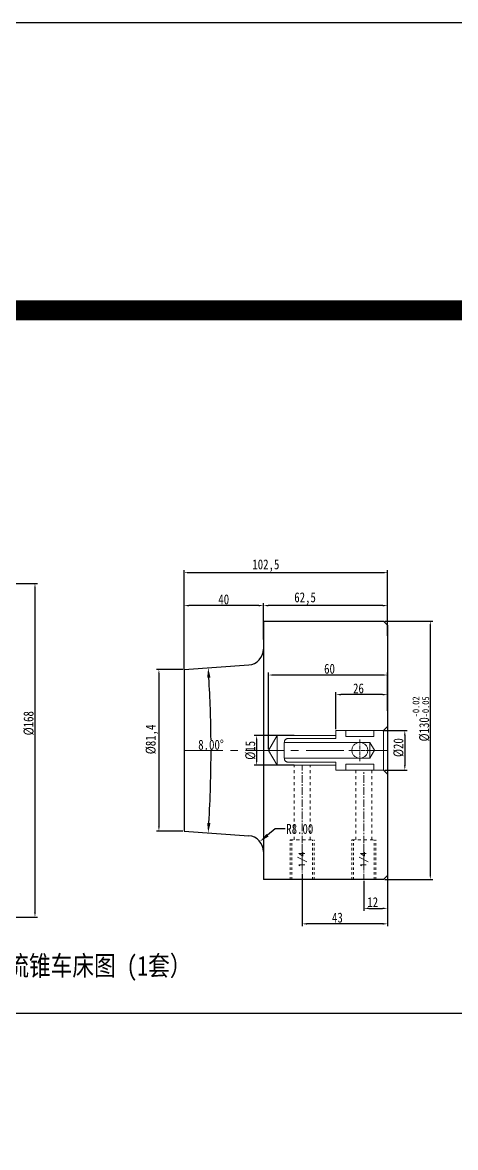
# Model space of a CAD drawing. Header units: millimetres. Extents: x -1952 to 2045, y -2724 to -1591.
# Drawn here: x -1531 to -1313, y -2157 to -1591 of the extents above; entities that cross this region are included whole.
import ezdxf
from ezdxf.enums import TextEntityAlignment as Align

# ---------------------------------------------------------------- set-up
doc = ezdxf.new("R2010")
doc.units = ezdxf.units.MM
doc.header["$LTSCALE"] = 16.335
doc.header["$PDMODE"] = 3
doc.header["$PDSIZE"] = 0.3125
for name, pattern in [('CENTER', [0.6, 0.375, -0.075, 0.075, -0.075]), ('HIDDEN', [0.2, 0.1, -0.1]), ('HIDDENX2', [0.75, 0.5, -0.25])]:
    doc.linetypes.add(name, pattern=pattern)
doc.layers.get('0').update_dxf_attribs({"linetype": 'CONTINUOUS'})
doc.layers.get('Defpoints').update_dxf_attribs({"linetype": 'CONTINUOUS'})
for name, color, linetype, lineweight in [('cool', 153, 'HIDDEN', 9), ('moldbase', 7, 'CONTINUOUS', 20), ('screw', 33, 'CONTINUOUS', 13), ('虚线', 6, 'HIDDENX2', 13)]:
    doc.layers.add(name, color=color, linetype=linetype, lineweight=lineweight)
doc.styles.get("Standard").update_dxf_attribs({"font": 'txt', "width": 0.8})
doc.styles.add('TXT', font='txt.shx', dxfattribs={"bigfont": 'gbcbig.shx'})
doc.dimstyles.new('ISO-25', dxfattribs={"dimtxt": 2.5, "dimasz": 2.5, "dimexe": 1.25, "dimexo": 0.625, "dimtad": 1, "dimtxsty": 'Standard', "dimcen": 2.5, "dimadec": 0, "dimazin": 0, "dimtfac": 1, "dimtmove": 0, "dimatfit": 3, "dimfxl": 0, "dimarcsym": 0})
doc.dimstyles.get("Standard").update_dxf_attribs({"dimtxt": 0.15625, "dimasz": 0.1875, "dimexe": 0.125, "dimexo": 0.0625, "dimtad": 0, "dimtih": 1, "dimtoh": 1, "dimdsep": 46, "dimtxsty": 'Standard', "dimcen": 0.09, "dimadec": 0, "dimazin": 0, "dimtp": 0.01, "dimtm": 0.01, "dimtfac": 1, "dimtofl": 0, "dimtmove": 0, "dimatfit": 3, "dimfxl": 0, "dimtolj": 1, "dimarcsym": 0})

# ---------------------------------------------------------------- blocks, each defined once
blk = doc.blocks.new('*D37')
at = {"color": 0, "lineweight": -2, "transparency": 16777216}
for p, q in [((-1409.82, -1901.79), (-1409.82, -1883.42)), ((-1349.82, -1884.67), (-1407.32, -1884.67)), ((-1347.32, -1894.91), (-1347.32, -1883.42))]:
    blk.add_line(p, q, dxfattribs=at)
at = {"color": 0, "transparency": 16777216}
for points in [[(-1407.32, -1884.25), (-1407.32, -1885.09), (-1409.82, -1884.67)], [(-1349.82, -1884.25), (-1349.82, -1885.09), (-1347.32, -1884.67)]]:
    blk.add_solid(points, dxfattribs=at)
at = {"layer": 'Defpoints', "color": 0, "transparency": 16777216}
for p in [(-1409.82, -1884.67), (-1347.32, -1895.54), (-1409.82, -1902.42)]:
    blk.add_point(p, dxfattribs=at)
at = {"color": 0, "lineweight": 0, "transparency": 16777216, "insert": (-1388.87, -1881.13), "char_height": 5, "attachment_point": 5}
blk.add_mtext('62,5', dxfattribs=at)
blk = doc.blocks.new('*D38')
at = {"color": 0, "lineweight": -2, "transparency": 16777216}
for p, q in [((-1449.82, -1916.97), (-1449.82, -1866.84)), ((-1349.82, -1868.09), (-1447.32, -1868.09)), ((-1347.32, -1899.91), (-1347.32, -1866.84))]:
    blk.add_line(p, q, dxfattribs=at)
at = {"color": 0, "transparency": 16777216}
for points in [[(-1447.32, -1867.68), (-1447.32, -1868.51), (-1449.82, -1868.09)], [(-1349.82, -1867.68), (-1349.82, -1868.51), (-1347.32, -1868.09)]]:
    blk.add_solid(points, dxfattribs=at)
at = {"layer": 'Defpoints', "color": 0, "transparency": 16777216}
for p in [(-1449.82, -1868.09), (-1347.32, -1900.54), (-1449.82, -1917.6)]:
    blk.add_point(p, dxfattribs=at)
at = {"color": 0, "lineweight": 0, "transparency": 16777216, "insert": (-1408.63, -1864.55), "char_height": 5, "attachment_point": 5}
blk.add_mtext('102,5', dxfattribs=at)
blk = doc.blocks.new('*D39')
at = {"color": 0, "lineweight": -2, "transparency": 16777216}
for p, q in [((-1449.82, -1916.97), (-1449.82, -1883.42)), ((-1412.32, -1884.67), (-1447.32, -1884.67)), ((-1409.82, -1901.79), (-1409.82, -1883.42))]:
    blk.add_line(p, q, dxfattribs=at)
at = {"color": 0, "transparency": 16777216}
for points in [[(-1447.32, -1884.25), (-1447.32, -1885.09), (-1449.82, -1884.67)], [(-1412.32, -1884.25), (-1412.32, -1885.09), (-1409.82, -1884.67)]]:
    blk.add_solid(points, dxfattribs=at)
at = {"layer": 'Defpoints', "color": 0, "transparency": 16777216}
for p in [(-1449.82, -1884.67), (-1409.82, -1902.42), (-1449.82, -1917.6)]:
    blk.add_point(p, dxfattribs=at)
at = {"color": 0, "lineweight": 0, "transparency": 16777216, "insert": (-1429.82, -1881.55), "char_height": 5, "attachment_point": 5}
blk.add_mtext('40', dxfattribs=at)
blk = doc.blocks.new('*D40')
at = {"color": 0, "lineweight": -2, "transparency": 16777216}
for p, q in [((-1348.7, -1892.54), (-1324.57, -1892.54)), ((-1325.82, -1895.04), (-1325.82, -2020.04)), ((-1348.7, -2022.54), (-1324.57, -2022.54))]:
    blk.add_line(p, q, dxfattribs=at)
at = {"color": 0, "transparency": 16777216}
for points in [[(-1326.23, -1895.04), (-1325.4, -1895.04), (-1325.82, -1892.54)], [(-1326.23, -2020.04), (-1325.4, -2020.04), (-1325.82, -2022.54)]]:
    blk.add_solid(points, dxfattribs=at)
at = {"layer": 'Defpoints', "color": 0, "transparency": 16777216}
for p in [(-1349.32, -1892.54), (-1349.32, -2022.54), (-1325.82, -2022.54)]:
    blk.add_point(p, dxfattribs=at)
at = {"color": 0, "lineweight": 0, "transparency": 16777216, "insert": (-1330.52, -1941.73), "char_height": 5, "attachment_point": 5, "rotation": 90}
blk.add_mtext('%%C130{\\H0.7x;\\S-0.02^ -0.05;}', dxfattribs=at)
blk = doc.blocks.new('*D41')
at = {"color": 0, "lineweight": -2, "transparency": 16777216}
for p, q in [((-1347.32, -2019.2), (-1347.32, -2038.35)), ((-1359.32, -2023.16), (-1359.32, -2038.35)), ((-1356.82, -2037.1), (-1349.82, -2037.1))]:
    blk.add_line(p, q, dxfattribs=at)
at = {"color": 0, "transparency": 16777216}
for points in [[(-1356.82, -2036.68), (-1356.82, -2037.52), (-1359.32, -2037.1)], [(-1349.82, -2036.68), (-1349.82, -2037.52), (-1347.32, -2037.1)]]:
    blk.add_solid(points, dxfattribs=at)
at = {"layer": 'Defpoints', "color": 0, "transparency": 16777216}
for p in [(-1347.32, -2018.58), (-1359.32, -2022.54), (-1347.32, -2037.1)]:
    blk.add_point(p, dxfattribs=at)
at = {"color": 0, "lineweight": 0, "transparency": 16777216, "insert": (-1354.82, -2033.98), "char_height": 5, "attachment_point": 5}
blk.add_mtext('12', dxfattribs=at)
blk = doc.blocks.new('*D42')
at = {"color": 0, "lineweight": -2, "transparency": 16777216}
for p, q in [((-1390.32, -2019.66), (-1390.32, -2046.14)), ((-1347.32, -2016.85), (-1347.32, -2046.14)), ((-1349.82, -2044.89), (-1387.82, -2044.89))]:
    blk.add_line(p, q, dxfattribs=at)
at = {"color": 0, "transparency": 16777216}
for points in [[(-1387.82, -2044.48), (-1387.82, -2045.31), (-1390.32, -2044.89)], [(-1349.82, -2044.48), (-1349.82, -2045.31), (-1347.32, -2044.89)]]:
    blk.add_solid(points, dxfattribs=at)
at = {"layer": 'Defpoints', "color": 0, "transparency": 16777216}
for p in [(-1347.32, -2016.22), (-1390.32, -2019.04), (-1390.32, -2044.89)]:
    blk.add_point(p, dxfattribs=at)
at = {"color": 0, "lineweight": 0, "transparency": 16777216, "insert": (-1372.59, -2041.77), "char_height": 5, "attachment_point": 5}
blk.add_mtext('43', dxfattribs=at)
blk = doc.blocks.new('*D65')
at = {"color": 0, "lineweight": -2, "transparency": 16777216}
for p, q in [((-1450.45, -1916.84), (-1463.7, -1916.84)), ((-1462.45, -1919.34), (-1462.45, -1995.74)), ((-1450.45, -1998.24), (-1463.7, -1998.24))]:
    blk.add_line(p, q, dxfattribs=at)
at = {"color": 0, "transparency": 16777216}
for points in [[(-1462.86, -1919.34), (-1462.03, -1919.34), (-1462.45, -1916.84)], [(-1462.86, -1995.74), (-1462.03, -1995.74), (-1462.45, -1998.24)]]:
    blk.add_solid(points, dxfattribs=at)
at = {"layer": 'Defpoints', "color": 0, "transparency": 16777216}
for p in [(-1449.82, -1916.84), (-1462.45, -1998.24), (-1449.82, -1998.24)]:
    blk.add_point(p, dxfattribs=at)
at = {"color": 0, "lineweight": 0, "transparency": 16777216, "insert": (-1465.99, -1952.03), "char_height": 5, "attachment_point": 5, "rotation": 90}
blk.add_mtext('%%c81,4', dxfattribs=at)
blk = doc.blocks.new('*D66')
at = {"color": 4, "lineweight": -2, "transparency": 16777216}
for start, end in [(0.50798, 3.51904), (356.48096, 0.02702)]:
    blk.add_arc((-2031.85, -1957.54), 595.65, start, end, dxfattribs=at)
at = {"color": 4, "transparency": 16777216}
for points in [[(-1438.16, -1921.03), (-1436.49, -1920.92), (-1437.65, -1915.99)], [(-1436.49, -1994.15), (-1438.16, -1994.05), (-1437.65, -1999.09)]]:
    blk.add_solid(points, dxfattribs=at)
at = {"layer": 'Defpoints', "color": 0, "transparency": 16777216}
for p in [(-1449.82, -1916.84), (-1417.26, -1914.56), (-1436.36, -1971.4), (-1449.82, -1998.24), (-1417.26, -2000.52)]:
    blk.add_point(p, dxfattribs=at)
at = {"color": 6, "transparency": 16777216, "insert": (-1436.21, -1954.76), "char_height": 5, "attachment_point": 5}
blk.add_mtext('\\A1;8.00\\M+5A1E3', dxfattribs=at)
blk = doc.blocks.new('*D67')
at = {"color": 0, "lineweight": -2, "transparency": 16777216}
for p, q in [((-1349.78, -1947.54), (-1337.42, -1947.54)), ((-1338.67, -1950.04), (-1338.67, -1965.04)), ((-1348.7, -1967.54), (-1337.42, -1967.54))]:
    blk.add_line(p, q, dxfattribs=at)
at = {"color": 0, "transparency": 16777216}
for points in [[(-1339.09, -1950.04), (-1338.26, -1950.04), (-1338.67, -1947.54)], [(-1339.09, -1965.04), (-1338.26, -1965.04), (-1338.67, -1967.54)]]:
    blk.add_solid(points, dxfattribs=at)
at = {"layer": 'Defpoints', "color": 0, "transparency": 16777216}
for p in [(-1350.41, -1947.54), (-1349.32, -1967.54), (-1338.67, -1967.54)]:
    blk.add_point(p, dxfattribs=at)
at = {"color": 0, "lineweight": 0, "transparency": 16777216, "insert": (-1341.8, -1956.16), "char_height": 5, "attachment_point": 5, "rotation": 90}
blk.add_mtext('%%c20', dxfattribs=at)
blk = doc.blocks.new('*D68')
at = {"color": 0, "lineweight": -2, "transparency": 16777216}
for p, q in [((-1373.32, -1946.91), (-1373.32, -1928.24)), ((-1349.82, -1929.49), (-1370.82, -1929.49)), ((-1347.32, -1935.61), (-1347.32, -1928.24))]:
    blk.add_line(p, q, dxfattribs=at)
at = {"color": 0, "transparency": 16777216}
for points in [[(-1370.82, -1929.08), (-1370.82, -1929.91), (-1373.32, -1929.49)], [(-1349.82, -1929.08), (-1349.82, -1929.91), (-1347.32, -1929.49)]]:
    blk.add_solid(points, dxfattribs=at)
at = {"layer": 'Defpoints', "color": 0, "transparency": 16777216}
for p in [(-1373.32, -1929.49), (-1347.32, -1936.24), (-1373.32, -1947.54)]:
    blk.add_point(p, dxfattribs=at)
at = {"color": 0, "lineweight": 0, "transparency": 16777216, "insert": (-1362, -1926.37), "char_height": 5, "attachment_point": 5}
blk.add_mtext('26', dxfattribs=at)
blk = doc.blocks.new('*D43')
at = {"color": 0, "lineweight": -2, "transparency": 16777216}
for p, q in [((-1407.32, -1956.91), (-1407.32, -1918.38)), ((-1349.82, -1919.63), (-1404.82, -1919.63)), ((-1347.32, -1937.64), (-1347.32, -1918.38))]:
    blk.add_line(p, q, dxfattribs=at)
at = {"color": 0, "transparency": 16777216}
for points in [[(-1404.82, -1919.21), (-1404.82, -1920.04), (-1407.32, -1919.63)], [(-1349.82, -1919.21), (-1349.82, -1920.04), (-1347.32, -1919.63)]]:
    blk.add_solid(points, dxfattribs=at)
at = {"layer": 'Defpoints', "color": 0, "transparency": 16777216}
for p in [(-1407.32, -1919.63), (-1347.32, -1938.27), (-1407.32, -1957.54)]:
    blk.add_point(p, dxfattribs=at)
at = {"color": 0, "lineweight": 0, "transparency": 16777216, "insert": (-1376.56, -1916.5), "char_height": 5, "attachment_point": 5}
blk.add_mtext('60', dxfattribs=at)
blk = doc.blocks.new('*D44')
at = {"color": 0, "lineweight": -2, "transparency": 16777216}
for p, q in [((-1394.31, -1950.04), (-1414.51, -1950.04)), ((-1413.26, -1952.54), (-1413.26, -1962.54)), ((-1394.31, -1965.04), (-1414.51, -1965.04))]:
    blk.add_line(p, q, dxfattribs=at)
at = {"color": 0, "transparency": 16777216}
for points in [[(-1413.68, -1952.54), (-1412.84, -1952.54), (-1413.26, -1950.04)], [(-1413.68, -1962.54), (-1412.84, -1962.54), (-1413.26, -1965.04)]]:
    blk.add_solid(points, dxfattribs=at)
at = {"layer": 'Defpoints', "color": 0, "transparency": 16777216}
for p in [(-1393.68, -1950.04), (-1413.26, -1965.04), (-1393.68, -1965.04)]:
    blk.add_point(p, dxfattribs=at)
at = {"color": 0, "lineweight": 0, "transparency": 16777216, "insert": (-1416.38, -1957.54), "char_height": 5, "attachment_point": 5, "rotation": 90}
blk.add_mtext('%%c15', dxfattribs=at)
blk = doc.blocks.new('*D71')
at = {"color": 0, "lineweight": -2, "transparency": 16777216}
for p, q in [((-1607.67, -1873.54), (-1523.62, -1873.54)), ((-1524.87, -1876.04), (-1524.87, -2039.04)), ((-1607.67, -2041.54), (-1523.62, -2041.54))]:
    blk.add_line(p, q, dxfattribs=at)
at = {"color": 0, "transparency": 16777216}
for points in [[(-1525.29, -1876.04), (-1524.45, -1876.04), (-1524.87, -1873.54)], [(-1525.29, -2039.04), (-1524.45, -2039.04), (-1524.87, -2041.54)]]:
    blk.add_solid(points, dxfattribs=at)
at = {"layer": 'Defpoints', "color": 0, "transparency": 16777216}
for p in [(-1608.29, -1873.54), (-1608.29, -2041.54), (-1524.87, -2041.54)]:
    blk.add_point(p, dxfattribs=at)
at = {"color": 0, "lineweight": 0, "transparency": 16777216, "insert": (-1528, -1943.88), "char_height": 5, "attachment_point": 5, "rotation": 90}
blk.add_mtext('%%c168', dxfattribs=at)
blk = doc.blocks.new('*D78')
at = {"color": 4, "lineweight": -2, "transparency": 16777216}
for p, q in [((-1403.88, -1997.12), (-1407.75, -2000.28)), ((-1398.88, -1997.12), (-1403.88, -1997.12))]:
    blk.add_line(p, q, dxfattribs=at)
at = {"color": 4, "transparency": 16777216}
blk.add_solid([(-1408.28, -1999.63), (-1407.22, -2000.92), (-1411.62, -2003.44)], dxfattribs=at)
at = {"layer": 'Defpoints', "color": 0, "transparency": 16777216}
for p in [(-1411.62, -2003.44), (-1417.82, -2008.5)]:
    blk.add_point(p, dxfattribs=at)
at = {"color": 6, "transparency": 16777216, "insert": (-1391.54, -1997.12), "char_height": 5, "attachment_point": 5}
blk.add_mtext('\\A1;R8.00', dxfattribs=at)

msp = doc.modelspace()

# ---------------------------------------------------------------- linework, layer by layer
for p, q in [((-1409.823, -1892.539), (-1409.823, -2022.539)), ((-1409.823, -1892.539), (-1349.323, -1892.54)), ((-1349.323, -1892.54), (-1347.323, -1894.54)), ((-1347.323, -1894.54), (-1347.323, -2020.539)), ((-1449.823, -1916.84), (-1417.265, -1914.563)), ((-1449.823, -1916.84), (-1449.823, -1998.238)), ((-1449.823, -1998.238), (-1417.265, -2000.515)), ((-1349.323, -2022.539), (-1347.323, -2020.539)), ((-1349.324, -2022.54), (-1409.823, -2022.539)), ((-1802.991, -2089.855), (-834.333, -2089.855))]:
    msp.add_line(p, q)
msp.add_lwpolyline([(-1951.9, -1591.097), (2044.667, -1591.097), (2044.667, -2723.897), (-1951.9, -2723.897)], close=True)
at = {"const_width": 10}
msp.add_lwpolyline([(-834.333, -2552.434), (-1802.991, -2552.434), (-1802.991, -1735.974), (-834.333, -1735.974)], close=True, dxfattribs=at)
for centre, start, end in [((-1417.823, -1906.583), 274, 0), ((-1417.823, -2008.496), 0, 86)]:
    msp.add_arc(centre, 8, start, end)
at = {"layer": 'cool', "ltscale": 0.932966}
for p, q in [((-1394.323, -2002.539), (-1394.323, -1965.039)), ((-1386.323, -2002.54), (-1386.323, -1965.039)), ((-1363.323, -2002.54), (-1363.323, -1967.539)), ((-1355.323, -2002.54), (-1355.323, -1967.539)), ((-1396.323, -2002.539), (-1384.323, -2002.54)), ((-1365.323, -2002.54), (-1353.323, -2002.54))]:
    msp.add_line(p, q, dxfattribs=at)
at = {"layer": 'cool', "color": 1, "linetype": 'CENTER', "ltscale": 0.621977}
for p, q in [((-1390.323, -2016.54), (-1390.323, -1965.039)), ((-1359.323, -2016.54), (-1359.323, -1967.539))]:
    msp.add_line(p, q, dxfattribs=at)
at = {"layer": 'moldbase', "color": 1, "linetype": 'CENTER', "ltscale": 3.109887}
msp.add_line((-1449.323, -1957.539), (-1347.323, -1957.539), dxfattribs=at)
at = {"layer": 'screw', "color": 92, "linetype": 'HIDDEN', "ltscale": 0.746373}
for p, q in [((-1396.323, -2022.539), (-1396.323, -2002.539)), ((-1384.323, -2022.54), (-1384.323, -2002.54)), ((-1365.323, -2022.54), (-1365.323, -2002.54)), ((-1353.323, -2022.54), (-1353.323, -2002.54))]:
    msp.add_line(p, q, dxfattribs=at)
at = {"layer": 'screw', "linetype": 'HIDDEN', "ltscale": 0.746373}
for p, q in [((-1395.573, -2022.539), (-1395.573, -2002.539)), ((-1385.073, -2022.54), (-1385.073, -2002.54)), ((-1364.573, -2022.54), (-1364.573, -2002.54)), ((-1354.073, -2022.54), (-1354.073, -2002.54))]:
    msp.add_line(p, q, dxfattribs=at)
at = {"layer": 'screw', "color": 1, "linetype": 'CENTER', "ltscale": 0.466483}
for p, q in [((-1390.323, -2022.54), (-1390.323, -2002.54)), ((-1359.323, -2022.54), (-1359.323, -2002.54))]:
    msp.add_line(p, q, dxfattribs=at)
at = {"layer": '虚线', "ltscale": 10}
for p, q in [((-1373.323, -1947.539), (-1373.323, -1951.539)), ((-1349.323, -1947.539), (-1373.323, -1947.539)), ((-1368.323, -1947.539), (-1368.323, -1950.539)), ((-1354.323, -1947.539), (-1354.323, -1950.539)), ((-1349.323, -1947.539), (-1347.323, -1945.539)), ((-1349.323, -1947.539), (-1349.323, -1967.539)), ((-1407.323, -1957.539), (-1402.993, -1950.039)), ((-1373.323, -1950.039), (-1402.993, -1950.039)), ((-1402.993, -1950.039), (-1402.993, -1965.039)), ((-1399.323, -1953.539), (-1356.198, -1953.539)), ((-1399.323, -1961.539), (-1399.323, -1953.539)), ((-1373.323, -1951.539), (-1397.325, -1951.539)), ((-1354.323, -1950.539), (-1368.323, -1950.539)), ((-1356.201, -1953.539), (-1356.219, -1961.535)), ((-1353.901, -1957.522), (-1356.201, -1953.539)), ((-1407.323, -1957.539), (-1402.993, -1965.039)), ((-1353.901, -1957.522), (-1356.221, -1961.539)), ((-1373.323, -1965.039), (-1402.993, -1965.039)), ((-1399.323, -1961.539), (-1356.221, -1961.539)), ((-1373.323, -1963.539), (-1397.323, -1963.539)), ((-1373.323, -1967.539), (-1373.323, -1963.539)), ((-1368.323, -1967.539), (-1368.323, -1964.539)), ((-1354.323, -1964.539), (-1368.323, -1964.539)), ((-1354.323, -1967.539), (-1354.323, -1964.539)), ((-1349.323, -1967.539), (-1373.323, -1967.539)), ((-1349.323, -1967.539), (-1347.323, -1969.539))]:
    msp.add_line(p, q, dxfattribs=at)
at = {"layer": '虚线', "color": 1, "linetype": 'CENTER', "ltscale": 0.310989}
for p, q in [((-1361.323, -1963.039), (-1361.323, -1952.039)), ((-1366.823, -1957.539), (-1355.823, -1957.539))]:
    msp.add_line(p, q, dxfattribs=at)
at = {"layer": '虚线', "ltscale": 10}
msp.add_circle((-1361.323, -1957.539), 4, dxfattribs=at)
for centre, start, end in [((-1397.323, -1953.539), 90, 180), ((-1397.323, -1961.539), 180, 270)]:
    msp.add_arc(centre, 2, start, end, dxfattribs=at)

# ---------------------------------------------------------------- texts
at = {"insert": (-1593.281, -2060.975), "char_height": 10, "width": 184.05419, "attachment_point": 1}
msp.add_mtext('{\\fSimSun|b0|i0|c134|p2; 灌口 + 分流锥车床图 (1套）}', dxfattribs=at)
at = {"layer": 'screw', "color": 222, "linetype": 'HIDDEN', "ltscale": 0.746373, "style": 'TXT'}
for p in [(-1390.323, -2012.54), (-1359.323, -2012.54)]:
    msp.add_text('1/4', height=3, rotation=89.99973, dxfattribs=at).set_placement(p, align=Align.MIDDLE)

# ---------------------------------------------------------------- dimensions: what is measured, and where the dimension line sits
at = {"color": 6, "lineweight": 0}
for base, p1, p2, picture, middle in [((-1449.823, -1868.093), (-1347.323, -1900.54), (-1449.823, -1917.598), '*D38', (-1408.632, -1868.093)), ((-1409.823, -1884.671), (-1347.323, -1895.54), (-1409.823, -1902.416), '*D37', (-1388.869, -1884.671)), ((-1407.323, -1919.628), (-1347.323, -1938.268), (-1407.323, -1957.539), '*D43', (-1376.557, -1919.628)), ((-1373.323, -1929.495), (-1347.323, -1936.239), (-1373.323, -1947.539), '*D68', (-1362.005, -1929.495)), ((-1390.323, -2044.892), (-1347.323, -2016.221), (-1390.323, -2019.036), '*D42', (-1372.595, -2044.892)), ((-1347.323, -2037.101), (-1359.323, -2022.54), (-1347.323, -2018.576), '*D41', (-1354.823, -2037.101))]:
    dim = msp.add_linear_dim(base=base, p1=p1, p2=p2, dimstyle='ISO-25', override={"dimtxt": 5}, dxfattribs=at)
    dim.commit()
    dim.dimension.update_dxf_attribs({"geometry": picture, "text_midpoint": middle, "dimtype": 160})
for base, p1, p2, text, picture, middle in [((-1524.871, -2041.539), (-1608.293, -1873.539), (-1608.293, -2041.539), '%%c<>', '*D71', (-1524.871, -1943.879)), ((-1325.817, -2022.54), (-1349.323, -1892.54), (-1349.324, -2022.54), '%%C<>{\\H0.7x;\\S-0.02^ -0.05;}', '*D40', (-1325.817, -1941.73)), ((-1462.445, -1998.238), (-1449.823, -1916.84), (-1449.823, -1998.238), '%%c<>', '*D65', (-1462.445, -1952.025)), ((-1338.674, -1967.539), (-1350.407, -1947.539), (-1349.323, -1967.539), '%%c<>', '*D67', (-1338.674, -1956.156)), ((-1413.258, -1965.039), (-1393.683, -1950.039), (-1393.683, -1965.039), '%%c<>', '*D44', (-1413.258, -1957.539))]:
    dim = msp.add_linear_dim(base=base, p1=p1, p2=p2, angle=90, text=text, dimstyle='ISO-25', override={"dimtxt": 5}, dxfattribs=at)
    dim.commit()
    dim.dimension.update_dxf_attribs({"geometry": picture, "text_midpoint": middle, "dimtype": 160})
dim = msp.add_linear_dim(base=(-1449.823, -1884.671), p1=(-1409.823, -1902.416), p2=(-1449.823, -1917.598), dimstyle='ISO-25', override={"dimtxt": 5}, dxfattribs=at)
dim.commit()
dim.dimension.update_dxf_attribs({"geometry": '*D39', "text_midpoint": (-1429.823, -1881.546)})
dim = msp.add_angular_dim_2l(base=(-1436.364, -1971.399), line1=((-1449.823, -1998.238), (-1417.265, -2000.515)), line2=((-1449.823, -1916.84), (-1417.265, -1914.563)), dimstyle='Standard', override={"dimtxt": 5, "dimasz": 5, "dimexe": 0, "dimexo": 0, "dimgap": 0, "dimtad": 0, "dimzin": 0, "dimcen": 0, "dimclrd": 4, "dimclre": 4, "dimclrt": 6, "dimadec": 2, "dimtol": 0, "dimfxl": 1.25, "dimtzin": 0})
dim.commit()
dim.dimension.update_dxf_attribs({"geometry": '*D66', "text_midpoint": (-1436.209, -1954.758), "dimtype": 162})
dim = msp.add_radius_dim(center=(-1417.823, -2008.496), mpoint=(-1411.624, -2003.439), dimstyle='Standard', override={"dimtxt": 5, "dimasz": 5, "dimexe": 0, "dimexo": 0, "dimgap": 0, "dimzin": 0, "dimcen": 0, "dimclrd": 4, "dimclre": 4, "dimclrt": 6, "dimadec": 2, "dimfxl": 1.25, "dimtzin": 0})
dim.commit()
dim.dimension.update_dxf_attribs({"geometry": '*D78', "text_midpoint": (-1391.542, -1997.117)})

doc.saveas('drawing.dxf')
